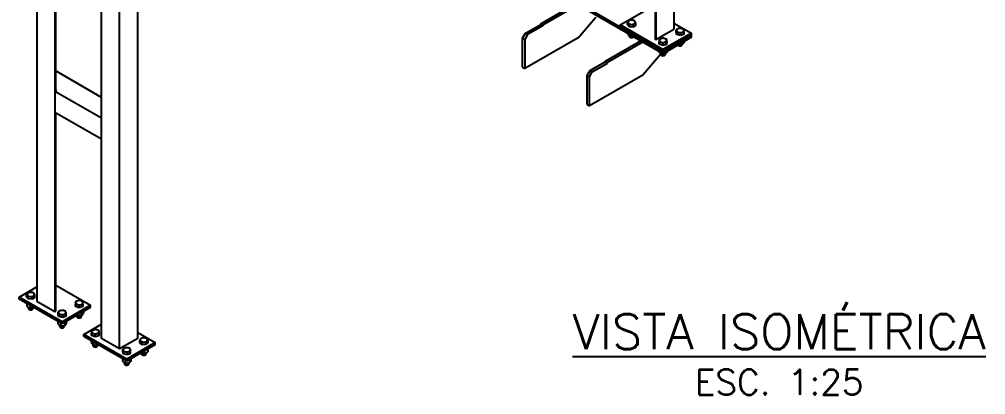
# Model space of a CAD drawing. Header units: metres. Extents: x 0 to 21025, y 0 to 14850.
# Drawn here: x 12472 to 14867, y 3105 to 4036 of the extents above; entities that cross this region are included whole.
import ezdxf
from ezdxf.enums import TextEntityAlignment as Align

# ---------------------------------------------------------------- set-up
doc = ezdxf.new("R2010")
doc.units = ezdxf.units.M
doc.header["$LTSCALE"] = 25
doc.layers.add('GSB', color=7, linetype='Continuous')
doc.layers.add('SL4', color=4, linetype='Continuous')
doc.styles.add('R100', font='simplex.shx', dxfattribs={"height": 2.5})
doc.styles.add('R140', font='simplex.shx', dxfattribs={"height": 3.5})

# ---------------------------------------------------------------- blocks, each defined once
blk = doc.blocks.new('CORTE')
at = {"layer": 'GSB', "color": 4, "style": 'R140'}
blk.add_attdef('%%UCORTE', text='', height=3.5, dxfattribs=at).set_placement((-0.253, 2.38), align=Align.MIDDLE_CENTER)
at = {"layer": 'GSB', "color": 3, "style": 'R100'}
blk.add_attdef('ESC.', text='', height=2.5, dxfattribs=at).set_placement((-0.253, -2.62), align=Align.MIDDLE_CENTER)

msp = doc.modelspace()

# ---------------------------------------------------------------- linework, layer by layer
at = {"layer": 'SL4'}
for p, q in [((14094.518, 5108.611), (14094.518, 4011.465)), ((14047.55, 5081.496), (14047.55, 3988.137)), ((14049.264, 5082.485), (14049.264, 3985.749)), ((14049.617, 5082.69), (14049.617, 3985.545)), ((12720.61, 3218.325), (12720.61, 4315.47)), ((12675.709, 3244.246), (12675.709, 4289.541)), ((12765.511, 3244.246), (12765.511, 4291.15)), ((12515.549, 4285.875), (12515.549, 3336.704)), ((12560.45, 4259.954), (12560.45, 3310.783)), ((12560.804, 4259.75), (12560.804, 3856.967)), ((12562.517, 3857.956), (12562.517, 4258.761)), ((14067.295, 3955.255), (13801.069, 4108.944)), ((14067.295, 3950.07), (13801.069, 4103.759)), ((13764.151, 4024.457), (13851.295, 4074.764)), ((13856.908, 4071.524), (13769.764, 4021.217)), ((13961.229, 4021.671), (14031.939, 4062.491)), ((13764.151, 4024.457), (13769.764, 4021.217)), ((13764.151, 4022.726), (13764.151, 4024.457)), ((13856.908, 3989.87), (13901.184, 4040.994)), ((13979.225, 4022.519), (13979.225, 4028.354)), ((13999.801, 4020.822), (13999.801, 4026.657)), ((14094.518, 4026.365), (14138.005, 4001.26)), ((13719.179, 3988.599), (13726.25, 4000.846)), ((13726.25, 4000.846), (13764.151, 4022.726)), ((13726.25, 4000.846), (13731.863, 3997.606)), ((13769.764, 4019.486), (13731.863, 3997.606)), ((13764.151, 4022.726), (13769.764, 4019.486)), ((13769.764, 4021.217), (13769.764, 4019.486)), ((14067.295, 3960.44), (13961.229, 4021.671)), ((13961.229, 4016.486), (13961.229, 4021.671)), ((14067.295, 3955.255), (13961.229, 4016.486)), ((13983.096, 4016.951), (13979.225, 4022.519)), ((13979.869, 4000.54), (13979.869, 3997.882)), ((13983.096, 4016.951), (13983.096, 4022.787)), ((13993.384, 4016.103), (13983.096, 4016.951)), ((13993.384, 4016.103), (13993.384, 4021.938)), ((13999.801, 4020.822), (13993.384, 4016.103)), ((14049.617, 3985.545), (14094.518, 4011.465)), ((14138.005, 4001.26), (14067.295, 3960.44)), ((14100.065, 4003.477), (14100.065, 4009.313)), ((14101.567, 3997.541), (14100.065, 4003.477)), ((14101.567, 3997.541), (14101.567, 4003.376)), ((14111.224, 3995.324), (14111.224, 4001.159)), ((14119.378, 3999.043), (14119.378, 4004.878)), ((14138.005, 3996.075), (14138.005, 4001.26)), ((13719.179, 3988.599), (13724.792, 3985.359)), ((13719.179, 3916.841), (13719.179, 3988.599)), ((13731.863, 3997.606), (13724.792, 3985.359)), ((13856.908, 3989.87), (13724.792, 3913.601)), ((13724.792, 3985.359), (13724.792, 3913.601)), ((13924.313, 3931.998), (14011.456, 3982.305)), ((14017.069, 3979.065), (13929.925, 3928.758)), ((13983.513, 3995.613), (13983.513, 3993.879)), ((13985.27, 3991.43), (13985.951, 3991.036)), ((13988.043, 3995.821), (13988.043, 3994.178)), ((13993.075, 3991.036), (13993.756, 3991.43)), ((14049.264, 3985.749), (14049.617, 3985.545)), ((14057.943, 3974.151), (14057.943, 3979.986)), ((14066.545, 3970.784), (14066.545, 3976.62)), ((14138.005, 3996.075), (14067.295, 3955.255)), ((14138.005, 3990.89), (14067.295, 3950.07)), ((14076.646, 3979.385), (14075.896, 3973.401)), ((14075.896, 3973.401), (14075.896, 3979.237)), ((14076.646, 3979.385), (14076.646, 3985.22)), ((14111.224, 3995.324), (14101.567, 3997.541)), ((14119.378, 3999.043), (14111.224, 3995.324)), ((14116.164, 3978.281), (14116.164, 3974.999)), ((14138.005, 3990.89), (14138.005, 3996.075)), ((14056.93, 3956.054), (14056.93, 3955.647)), ((14066.545, 3970.784), (14057.943, 3974.151)), ((14061.463, 3953.437), (14061.463, 3950.249)), ((14075.896, 3973.401), (14066.545, 3970.784)), ((14067.295, 3955.255), (14067.295, 3960.44)), ((14067.295, 3950.07), (14067.295, 3955.255)), ((14071.828, 3952.687), (14071.828, 3949.816)), ((14077.66, 3956.054), (14077.66, 3954.782)), ((14105.478, 3971.02), (14106.16, 3970.626)), ((14108.523, 3973.87), (14111.022, 3973.909)), ((14113.283, 3970.626), (14113.965, 3971.02)), ((14115.721, 3973.469), (14115.721, 3974.877)), ((13886.412, 3908.387), (13924.313, 3930.267)), ((13924.313, 3931.998), (13929.925, 3928.758)), ((13924.313, 3930.267), (13924.313, 3931.998)), ((13924.313, 3930.267), (13929.925, 3927.027)), ((13929.925, 3927.027), (13929.925, 3928.758)), ((14061.344, 3948.534), (14017.069, 3897.411)), ((14061.295, 3950.199), (14061.295, 3948.976)), ((14063.051, 3946.528), (14063.733, 3946.134)), ((14070.856, 3946.134), (14071.538, 3946.528)), ((14073.295, 3948.976), (14073.295, 3950.647)), ((12562.517, 3904.614), (12564.94, 3906.013)), ((12675.709, 3842.068), (12564.94, 3906.013)), ((13719.179, 3916.841), (13724.792, 3913.601)), ((13879.341, 3896.139), (13886.412, 3908.387)), ((13884.953, 3892.899), (13892.024, 3905.147)), ((13886.412, 3908.387), (13892.024, 3905.147)), ((13892.024, 3905.147), (13929.925, 3927.027)), ((13879.341, 3896.139), (13884.953, 3892.899)), ((13879.341, 3824.382), (13879.341, 3896.139)), ((14017.069, 3897.411), (13884.953, 3821.142)), ((13884.953, 3821.142), (13884.953, 3892.899)), ((12560.45, 3856.763), (12564.94, 3859.355)), ((12675.709, 3790.226), (12560.45, 3856.763)), ((12560.45, 3856.763), (12560.45, 3804.913)), ((12564.94, 3859.355), (12562.517, 3860.754)), ((13879.341, 3824.382), (13884.953, 3821.142)), ((12675.709, 3738.376), (12560.45, 3804.913)), ((12560.804, 3804.709), (12560.804, 3310.987)), ((12562.517, 3313.375), (12562.517, 3803.72)), ((12675.709, 3738.376), (12675.709, 3790.226)), ((12472.062, 3346.909), (12515.549, 3372.014)), ((12490.058, 3347.758), (12490.058, 3353.593)), ((12562.517, 3376.331), (12648.839, 3326.499)), ((12472.062, 3341.724), (12472.062, 3346.909)), ((12578.128, 3285.679), (12472.062, 3346.909)), ((12578.128, 3280.494), (12472.062, 3341.724)), ((12493.929, 3342.19), (12490.058, 3347.758)), ((12490.702, 3330.964), (12490.702, 3324.036)), ((12493.929, 3342.19), (12493.929, 3348.025)), ((12504.217, 3341.342), (12493.929, 3342.19)), ((12504.217, 3341.342), (12504.217, 3347.177)), ((12510.634, 3346.061), (12504.217, 3341.342)), ((12510.634, 3346.061), (12510.634, 3351.896)), ((12515.549, 3336.704), (12560.45, 3310.783)), ((12611.531, 3323.523), (12611.531, 3329.358)), ((12629.578, 3329.475), (12629.531, 3323.476)), ((12629.531, 3323.476), (12629.531, 3329.311)), ((12629.578, 3329.475), (12629.578, 3335.31)), ((12494.346, 3321.766), (12494.346, 3319.118)), ((12496.103, 3316.669), (12496.785, 3316.275)), ((12498.876, 3326.245), (12498.876, 3320.331)), ((12503.908, 3316.275), (12504.59, 3316.669)), ((12506.346, 3319.118), (12506.346, 3321.617)), ((12560.45, 3310.783), (12560.804, 3310.987)), ((12568.471, 3304.224), (12568.471, 3310.059)), ((12648.839, 3326.499), (12578.128, 3285.679)), ((12648.839, 3321.314), (12578.128, 3280.494)), ((12587.785, 3299.79), (12587.785, 3305.625)), ((12620.507, 3320.5), (12611.531, 3323.523)), ((12620.507, 3320.5), (12620.507, 3326.335)), ((12629.531, 3323.476), (12620.507, 3320.5)), ((12625.709, 3307.962), (12625.709, 3300.651)), ((12630.947, 3310.985), (12630.947, 3305.833)), ((12648.839, 3321.314), (12648.839, 3326.499)), ((12567.845, 3286.43), (12567.845, 3280.501)), ((12569.974, 3298.288), (12568.471, 3304.224)), ((12569.974, 3298.288), (12569.974, 3304.123)), ((12579.63, 3296.071), (12569.974, 3298.288)), ((12574.287, 3282.711), (12574.287, 3275.793)), ((12578.128, 3280.494), (12578.128, 3285.679)), ((12579.63, 3296.071), (12579.63, 3301.906)), ((12587.785, 3299.79), (12579.63, 3296.071)), ((12584.571, 3284.213), (12584.571, 3276.66)), ((12588.411, 3286.43), (12588.411, 3282.235)), ((12614.302, 3301.377), (12615.317, 3300.678)), ((12614.554, 3301.203), (12614.554, 3298.707)), ((12615.317, 3301.963), (12615.317, 3300.678)), ((12616.311, 3296.258), (12616.993, 3295.865)), ((12623.052, 3295.396), (12624.116, 3295.865)), ((12624.116, 3295.865), (12624.798, 3296.258)), ((12626.554, 3298.707), (12626.554, 3301.173)), ((12572.128, 3276.827), (12572.128, 3274.215)), ((12573.885, 3271.766), (12574.566, 3271.373)), ((12581.689, 3271.373), (12582.371, 3271.766)), ((12584.128, 3274.215), (12584.128, 3276.538)), ((12632.222, 3254.451), (12675.709, 3279.556)), ((12651.154, 3251.834), (12651.154, 3257.669)), ((12669.857, 3257.068), (12669.857, 3262.903)), ((12765.511, 3259.145), (12808.998, 3234.041)), ((12738.288, 3193.22), (12632.222, 3254.451)), ((12632.222, 3249.266), (12632.222, 3254.451)), ((12738.288, 3188.035), (12632.222, 3249.266)), ((12650.141, 3238.922), (12650.141, 3234.245)), ((12659.756, 3248.467), (12651.154, 3251.834)), ((12654.674, 3236.305), (12654.674, 3228.846)), ((12659.756, 3248.467), (12659.756, 3254.302)), ((12669.108, 3251.084), (12659.756, 3248.467)), ((12669.857, 3257.068), (12669.108, 3251.084)), ((12669.108, 3251.084), (12669.108, 3256.919)), ((12720.61, 3218.325), (12675.709, 3244.246)), ((12765.511, 3244.246), (12720.61, 3218.325)), ((12808.998, 3234.041), (12738.288, 3193.22)), ((12770.373, 3233.447), (12770.373, 3239.282)), ((12776.435, 3228.574), (12770.373, 3233.447)), ((12776.435, 3228.574), (12776.435, 3234.409)), ((12786.776, 3229.168), (12786.776, 3235.003)), ((12791.055, 3234.635), (12786.776, 3229.168)), ((12791.055, 3234.635), (12791.055, 3240.47)), ((12808.998, 3228.856), (12808.998, 3234.041)), ((12654.506, 3228.796), (12654.506, 3226.659)), ((12656.263, 3224.21), (12656.944, 3223.817)), ((12664.067, 3223.817), (12664.749, 3224.21)), ((12665.039, 3230.321), (12665.039, 3228.414)), ((12666.706, 3229.358), (12665.039, 3228.414)), ((12666.506, 3226.659), (12666.506, 3229.245)), ((12728.619, 3211.763), (12728.619, 3217.598)), ((12730.122, 3205.826), (12728.619, 3211.763)), ((12730.122, 3205.826), (12730.122, 3211.661)), ((12808.998, 3228.856), (12738.288, 3188.035)), ((12739.778, 3203.609), (12739.778, 3209.444)), ((12747.932, 3207.328), (12747.932, 3213.164)), ((12786.776, 3229.168), (12776.435, 3228.574)), ((12781.744, 3213.122), (12781.744, 3207.432)), ((12790.185, 3217.995), (12790.185, 3210.932)), ((12727.993, 3193.969), (12727.993, 3188.039)), ((12739.778, 3203.609), (12730.122, 3205.826)), ((12734.435, 3190.249), (12734.435, 3183.332)), ((12738.288, 3193.22), (12738.288, 3188.035)), ((12747.932, 3207.328), (12739.778, 3203.609)), ((12744.718, 3191.752), (12744.718, 3184.199)), ((12748.559, 3193.969), (12748.559, 3189.774)), ((12774.714, 3208.78), (12774.714, 3206.249)), ((12776.471, 3203.8), (12777.152, 3203.407)), ((12784.276, 3203.407), (12784.957, 3203.8)), ((12786.714, 3206.249), (12786.714, 3208.885)), ((12732.276, 3184.365), (12732.276, 3181.754)), ((12734.033, 3179.305), (12734.714, 3178.911)), ((12741.837, 3178.911), (12742.519, 3179.305)), ((12744.276, 3181.754), (12744.276, 3184.077))]:
    msp.add_line(p, q, dxfattribs=at)
at = {"layer": 'SL4', "flags": 128}
for points in [[(14100.816, 4007.001), (14100.722, 4007.678), (14100.782, 4008.357), (14100.996, 4009.025), (14101.358, 4009.672), (14101.864, 4010.286), (14102.504, 4010.856), (14103.268, 4011.373), (14104.142, 4011.829)], [(14118.627, 4008.503), (14118.72, 4007.826), (14118.66, 4007.147), (14118.447, 4006.478), (14118.084, 4005.832), (14117.578, 4005.218), (14116.938, 4004.648), (14116.175, 4004.13), (14115.301, 4003.675)], [(13983.513, 3993.879), (13983.602, 3993.285), (13984.043, 3992.455), (13984.829, 3991.715), (13985.908, 3991.11), (13987.214, 3990.679), (13988.665, 3990.45)], [(14062.244, 3978.959), (14061.315, 3979.377), (14060.488, 3979.86), (14059.778, 3980.402), (14059.196, 3980.993), (14058.753, 3981.623), (14058.456, 3982.281), (14058.31, 3982.955), (14058.318, 3983.634)], [(14058.318, 3983.634), (14058.48, 3984.308), (14058.792, 3984.963), (14059.25, 3985.589), (14059.846, 3986.175), (14060.569, 3986.712), (14061.407, 3987.189), (14062.345, 3987.599), (14063.369, 3987.935)], [(14076.271, 3982.885), (14076.11, 3982.212), (14075.797, 3981.556), (14075.34, 3980.93), (14074.744, 3980.344), (14074.021, 3979.808), (14073.183, 3979.33), (14072.244, 3978.92), (14071.221, 3978.584)], [(14072.345, 3987.56), (14073.275, 3987.143), (14074.101, 3986.659), (14074.812, 3986.117), (14075.393, 3985.526), (14075.837, 3984.896), (14076.134, 3984.239), (14076.279, 3983.564), (14076.271, 3982.885)], [(14106.16, 3970.626), (14106.667, 3970.37), (14107.86, 3969.98)], [(14107.504, 3970.25), (14108.96, 3970.033), (14110.464, 3970.032), (14111.921, 3970.246), (14113.24, 3970.663), (14114.338, 3971.257), (14115.146, 3971.989), (14115.613, 3972.814), (14115.721, 3973.469)], [(14063.928, 3946.109), (14065.269, 3945.716), (14066.737, 3945.528), (14068.24, 3945.556), (14069.684, 3945.799), (14070.977, 3946.242), (14072.04, 3946.856), (14072.804, 3947.604), (14073.222, 3948.438), (14073.295, 3948.976)], [(12611.554, 3333.014), (12611.637, 3333.692), (12611.872, 3334.358), (12612.255, 3335.001), (12612.781, 3335.609), (12613.439, 3336.172), (12614.219, 3336.681), (12615.108, 3337.127), (12616.09, 3337.502)], [(12616.019, 3328.503), (12615.043, 3328.883), (12614.161, 3329.334), (12613.389, 3329.847), (12612.74, 3330.413), (12612.224, 3331.024), (12611.85, 3331.669), (12611.626, 3332.336), (12611.554, 3333.014)], [(12625.019, 3328.479), (12626.001, 3328.854), (12626.889, 3329.3), (12627.669, 3329.809), (12628.328, 3330.372), (12628.853, 3330.98), (12629.237, 3331.623), (12629.472, 3332.289), (12629.554, 3332.967)], [(12625.09, 3337.478), (12626.066, 3337.098), (12626.947, 3336.648), (12627.719, 3336.135), (12628.369, 3335.568), (12628.885, 3334.957), (12629.258, 3334.312), (12629.483, 3333.645), (12629.554, 3332.967)], [(12494.346, 3319.118), (12494.435, 3318.524), (12494.876, 3317.694), (12495.662, 3316.953), (12496.741, 3316.349), (12498.047, 3315.918), (12499.498, 3315.689)], [(12499.498, 3315.689), (12501.001, 3315.674), (12502.464, 3315.877), (12503.794, 3316.283), (12504.907, 3316.867), (12505.733, 3317.592), (12506.221, 3318.413), (12506.346, 3319.118)], [(12569.222, 3307.747), (12569.129, 3308.425), (12569.189, 3309.103), (12569.402, 3309.772), (12569.765, 3310.418), (12570.271, 3311.032), (12570.911, 3311.603), (12571.674, 3312.12), (12572.548, 3312.575)], [(12587.033, 3309.249), (12587.127, 3308.572), (12587.067, 3307.893), (12586.853, 3307.225), (12586.491, 3306.578), (12585.985, 3305.965), (12585.345, 3305.394), (12584.581, 3304.877), (12583.707, 3304.422)], [(12614.554, 3298.707), (12614.573, 3298.433), (12614.879, 3297.583), (12615.542, 3296.804), (12616.519, 3296.144), (12617.75, 3295.645), (12619.158, 3295.339), (12620.653, 3295.244), (12622.141, 3295.367), (12623.531, 3295.7)], [(12623.531, 3295.7), (12624.733, 3296.222), (12625.672, 3296.899), (12626.29, 3297.691), (12626.548, 3298.546), (12626.554, 3298.707)], [(12572.128, 3274.215), (12572.232, 3273.571), (12572.695, 3272.745), (12573.499, 3272.011), (12574.594, 3271.416), (12575.911, 3270.997)], [(12574.566, 3271.373), (12575.073, 3271.117), (12576.267, 3270.727)], [(12575.911, 3270.997), (12577.367, 3270.779), (12578.871, 3270.778), (12580.328, 3270.993), (12581.647, 3271.41), (12582.745, 3272.003), (12583.553, 3272.735), (12584.02, 3273.561), (12584.128, 3274.215)], [(12655.455, 3256.642), (12654.526, 3257.06), (12653.699, 3257.543), (12652.989, 3258.085), (12652.407, 3258.676), (12651.964, 3259.306), (12651.667, 3259.963), (12651.521, 3260.638), (12651.529, 3261.317)], [(12651.529, 3261.317), (12651.691, 3261.991), (12652.003, 3262.646), (12652.461, 3263.272), (12653.057, 3263.858), (12653.78, 3264.395), (12654.618, 3264.872), (12655.556, 3265.282), (12656.58, 3265.618)], [(12669.482, 3260.568), (12669.321, 3259.895), (12669.008, 3259.239), (12668.551, 3258.613), (12667.955, 3258.027), (12667.232, 3257.491), (12666.394, 3257.013), (12665.455, 3256.603), (12664.432, 3256.267)], [(12665.556, 3265.243), (12666.486, 3264.826), (12667.312, 3264.342), (12668.023, 3263.8), (12668.604, 3263.209), (12669.048, 3262.579), (12669.345, 3261.922), (12669.49, 3261.247), (12669.482, 3260.568)], [(12657.139, 3223.792), (12658.48, 3223.399), (12659.948, 3223.211), (12661.451, 3223.239), (12662.895, 3223.482), (12664.188, 3223.925), (12665.251, 3224.539), (12666.015, 3225.287), (12666.433, 3226.121), (12666.506, 3226.659)], [(12729.37, 3215.286), (12729.277, 3215.963), (12729.337, 3216.642), (12729.55, 3217.311), (12729.913, 3217.957), (12730.419, 3218.571), (12731.059, 3219.141), (12731.822, 3219.658), (12732.696, 3220.114)], [(12747.181, 3216.788), (12747.275, 3216.111), (12747.215, 3215.432), (12747.001, 3214.764), (12746.639, 3214.117), (12746.133, 3213.503), (12745.493, 3212.933), (12744.729, 3212.416), (12743.855, 3211.96)], [(12774.714, 3206.249), (12774.793, 3205.69), (12775.219, 3204.858), (12775.991, 3204.113), (12777.06, 3203.502), (12778.359, 3203.063), (12779.805, 3202.825), (12781.308, 3202.802)], [(12781.308, 3202.802), (12782.775, 3202.996), (12784.111, 3203.394), (12785.234, 3203.971), (12786.074, 3204.692), (12786.576, 3205.51), (12786.714, 3206.249)], [(12732.276, 3181.754), (12732.38, 3181.11), (12732.843, 3180.284), (12733.647, 3179.55), (12734.742, 3178.955), (12736.059, 3178.535)], [(12734.714, 3178.911), (12735.221, 3178.655), (12736.415, 3178.265)], [(12736.059, 3178.535), (12737.515, 3178.318), (12739.019, 3178.317), (12740.476, 3178.531), (12741.795, 3178.948), (12742.893, 3179.542), (12743.701, 3180.274), (12744.168, 3181.099), (12744.276, 3181.754)]]:
    msp.add_lwpolyline(points, dxfattribs=at)
at = {"layer": 'SL4'}
for centre, radius, start, end in [((13984.154, 4028.215), 3.594, 118.607237, 213.594095), ((13988.339, 4032.652), 9.633, 221.831047, 269.41446), ((13989.334, 4020.579), 12.809, 83.492832, 122.599379), ((13989.692, 4035.745), 12.809, 263.492832, 302.599379), ((13990.687, 4023.673), 9.633, 41.831047, 89.41446), ((13994.872, 4028.109), 3.594, 298.607237, 33.594095), ((14107.15, 4009.814), 6.931, 203.944731, 263.746746), ((14109.752, 3998.482), 14.477, 76.842493, 112.799156), ((14109.691, 4017.021), 14.477, 256.842493, 292.799156), ((14112.292, 4005.69), 6.931, 23.944731, 83.746746), ((13989.193, 3996.918), 6.716, 241.139945, 266.652934), ((13989.763, 3998.218), 7.846, 261.954363, 308.027736), ((13989.601, 3997.571), 7.4, 263.794587, 297.995657), ((14050.478, 3988.429), 2.942, 185.694799, 245.625342), ((14067.317, 3992.762), 14.705, 249.821814, 285.395734), ((14067.273, 3973.757), 14.705, 69.821814, 105.395734), ((14108.657, 3976.317), 6.176, 229.401502, 259.235047), ((14109.733, 3977.341), 7.596, 255.725741, 297.862195), ((14064.741, 3949.499), 3.485, 188.619533, 256.5083), ((14067.295, 3952.806), 7.563, 241.905973, 298.094027), ((12494.987, 3353.454), 3.594, 118.607237, 213.594095), ((12500.167, 3345.818), 12.809, 83.492832, 122.599379), ((12501.521, 3348.911), 9.633, 41.831047, 89.41446), ((12505.705, 3353.348), 3.594, 298.607237, 33.594095), ((12499.172, 3357.89), 9.633, 221.831047, 269.41446), ((12500.525, 3360.983), 12.809, 263.492832, 302.599379), ((12620.553, 3323.411), 14.781, 72.124453, 107.573646), ((12500.026, 3322.157), 6.716, 241.139945, 266.652934), ((12500.434, 3322.809), 7.4, 263.794587, 297.995657), ((12559.59, 3313.667), 2.942, 294.374658, 354.305201), ((12575.557, 3310.56), 6.931, 203.944731, 263.746746), ((12578.158, 3299.229), 14.477, 76.842493, 112.799156), ((12580.699, 3306.436), 6.931, 23.944731, 83.746746), ((12620.556, 3342.57), 14.781, 252.124453, 287.573646), ((12578.097, 3317.768), 14.477, 256.842493, 292.799156), ((12620.581, 3302.844), 7.848, 242.793108, 288.356334), ((12578.14, 3278.088), 7.596, 255.725741, 297.862195), ((12660.484, 3251.44), 14.705, 69.821814, 105.395734), ((12660.528, 3270.445), 14.705, 249.821814, 285.395734), ((12775.268, 3240.485), 3.518, 141.566779, 238.002186), ((12779.745, 3235.559), 10.144, 89.56091, 135.476739), ((12780.442, 3247.693), 12.386, 235.371843, 275.390236), ((12780.986, 3233.371), 12.386, 55.371843, 95.390236), ((12781.683, 3245.506), 10.144, 269.56091, 315.476739), ((12786.16, 3240.58), 3.518, 321.566779, 58.002186), ((12657.952, 3227.182), 3.485, 188.619533, 256.5083), ((12660.506, 3230.489), 7.563, 241.905973, 298.094027), ((12735.705, 3218.099), 6.931, 203.944731, 263.746746), ((12738.306, 3206.768), 14.477, 76.842493, 112.799156), ((12738.245, 3225.307), 14.477, 256.842493, 292.799156), ((12740.847, 3213.975), 6.931, 23.944731, 83.746746), ((12780.591, 3209.816), 7.274, 241.786953, 274.903474), ((12780.977, 3209.448), 6.883, 271.960089, 298.628916), ((12738.288, 3185.626), 7.596, 255.725741, 297.862195)]:
    msp.add_arc(centre, radius, start, end, dxfattribs=at)
for points, knots in [([(13982.434, 4031.37), (13982.358, 4031.313), (13981.782, 4030.884), (13980.696, 4029.942), (13979.718, 4028.887), (13979.225, 4028.354)], [0, 0, 0, 0, 0.07009003, 0.53078443, 1, 1, 1, 1]), ([(13979.225, 4028.354), (13979.54, 4028.086), (13980.174, 4027.543), (13980.83, 4026.668), (13981.161, 4026.227)], [0, 0, 0, 0, 0.49545796, 1, 1, 1, 1]), ([(13981.161, 4026.227), (13981.207, 4026.16), (13981.554, 4025.654), (13982.209, 4024.569), (13982.799, 4023.384), (13983.096, 4022.787)], [0, 0, 0, 0, 0.07009003, 0.53078443, 1, 1, 1, 1]), ([(13985.642, 4033.073), (13985.121, 4032.874), (13984.069, 4032.47), (13982.982, 4031.739), (13982.434, 4031.37)], [0, 0, 0, 0, 0.49545796, 1, 1, 1, 1]), ([(13990.786, 4033.305), (13989.386, 4033.335), (13987.645, 4033.372), (13985.971, 4033.122), (13985.642, 4033.073)], [0, 0, 0, 0, 0.8036473, 1, 1, 1, 1]), ([(13995.93, 4032.225), (13994.607, 4032.606), (13992.91, 4033.094), (13991.169, 4033.267), (13990.786, 4033.305)], [0, 0, 0, 0, 0.77963608, 1, 1, 1, 1]), ([(13993.384, 4021.938), (13993.905, 4022.505), (13994.957, 4023.649), (13996.044, 4024.516), (13996.593, 4024.954)], [0, 0, 0, 0, 0.49545796, 1, 1, 1, 1]), ([(13997.865, 4030.097), (13997.819, 4030.163), (13997.472, 4030.656), (13996.817, 4031.455), (13996.227, 4031.967), (13995.93, 4032.225)], [0, 0, 0, 0, 0.070090032, 0.530784434, 1, 1, 1, 1]), ([(13996.593, 4024.954), (13996.669, 4025.009), (13997.245, 4025.427), (13998.33, 4026.082), (13999.308, 4026.464), (13999.801, 4026.657)], [0, 0, 0, 0, 0.07009003, 0.53078443, 1, 1, 1, 1]), ([(13999.801, 4026.657), (13999.487, 4027.293), (13998.852, 4028.576), (13998.196, 4029.587), (13997.865, 4030.097)], [0, 0, 0, 0, 0.49545796, 1, 1, 1, 1]), ([(13983.096, 4022.787), (13983.425, 4022.836), (13985.099, 4023.085), (13986.841, 4023.048), (13988.24, 4023.019)], [0, 0, 0, 0, 0.1963527, 1, 1, 1, 1]), ([(13988.24, 4023.019), (13988.624, 4022.981), (13990.364, 4022.807), (13992.061, 4022.319), (13993.384, 4021.938)], [0, 0, 0, 0, 0.22036392, 1, 1, 1, 1]), ([(14104.142, 4011.829), (14104.045, 4011.784), (14103.313, 4011.444), (14101.933, 4010.671), (14100.691, 4009.768), (14100.065, 4009.313)], [0, 0, 0, 0, 0.070090032, 0.530784434, 1, 1, 1, 1]), ([(14100.065, 4009.313), (14100.187, 4009.014), (14100.433, 4008.411), (14100.687, 4007.474), (14100.816, 4007.001)], [0, 0, 0, 0, 0.49545796, 1, 1, 1, 1]), ([(14100.816, 4007.001), (14100.834, 4006.93), (14100.968, 4006.391), (14101.223, 4005.243), (14101.451, 4004.002), (14101.567, 4003.376)], [0, 0, 0, 0, 0.07009003, 0.53078443, 1, 1, 1, 1]), ([(14101.567, 4003.376), (14101.875, 4003.382), (14103.447, 4003.409), (14105.082, 4003.14), (14106.395, 4002.924)], [0, 0, 0, 0, 0.1963527, 1, 1, 1, 1]), ([(14108.219, 4013.032), (14107.557, 4012.913), (14106.22, 4012.674), (14104.839, 4012.112), (14104.142, 4011.829)], [0, 0, 0, 0, 0.49545796, 1, 1, 1, 1]), ([(14106.395, 4002.924), (14106.755, 4002.835), (14108.389, 4002.43), (14109.982, 4001.716), (14111.224, 4001.159)], [0, 0, 0, 0, 0.22036392, 1, 1, 1, 1]), ([(14113.047, 4012.58), (14111.734, 4012.796), (14110.099, 4013.064), (14108.527, 4013.037), (14108.219, 4013.032)], [0, 0, 0, 0, 0.8036473, 1, 1, 1, 1]), ([(14111.224, 4001.159), (14111.886, 4001.645), (14113.222, 4002.624), (14114.604, 4003.323), (14115.301, 4003.675)], [0, 0, 0, 0, 0.49545796, 1, 1, 1, 1]), ([(14117.876, 4010.815), (14116.634, 4011.372), (14115.041, 4012.086), (14113.407, 4012.49), (14113.047, 4012.58)], [0, 0, 0, 0, 0.77963608, 1, 1, 1, 1]), ([(14115.301, 4003.675), (14115.397, 4003.718), (14116.129, 4004.046), (14117.509, 4004.532), (14118.751, 4004.762), (14119.378, 4004.878)], [0, 0, 0, 0, 0.070090032, 0.530784434, 1, 1, 1, 1]), ([(14118.627, 4008.503), (14118.609, 4008.573), (14118.474, 4009.099), (14118.22, 4009.961), (14117.991, 4010.528), (14117.876, 4010.815)], [0, 0, 0, 0, 0.07009003, 0.53078443, 1, 1, 1, 1]), ([(14119.378, 4004.878), (14119.256, 4005.544), (14119.01, 4006.887), (14118.755, 4007.961), (14118.627, 4008.503)], [0, 0, 0, 0, 0.49545796, 1, 1, 1, 1]), ([(13979.869, 3997.882), (13980.532, 3997.398), (13981.872, 3996.421), (13983.257, 3995.725), (13983.956, 3995.374)], [0, 0, 0, 0, 0.495457963, 1, 1, 1, 1]), ([(13983.956, 3995.374), (13984.053, 3995.331), (13984.787, 3995.004), (13986.17, 3994.521), (13987.415, 3994.293), (13988.043, 3994.178)], [0, 0, 0, 0, 0.070090032, 0.530784434, 1, 1, 1, 1]), ([(13988.043, 3994.178), (13988.823, 3994.155), (13989.694, 3994.13), (13990.594, 3994.278), (13990.688, 3994.294)], [0, 0, 0, 0, 0.89534861, 1, 1, 1, 1]), ([(14058.318, 3983.634), (14058.309, 3983.563), (14058.242, 3983.02), (14058.115, 3981.864), (14058.001, 3980.616), (14057.943, 3979.986)], [0, 0, 0, 0, 0.07009003, 0.53078443, 1, 1, 1, 1]), ([(14057.943, 3979.986), (14058.218, 3979.955), (14059.618, 3979.795), (14061.074, 3979.332), (14062.244, 3978.959)], [0, 0, 0, 0, 0.196352702, 1, 1, 1, 1]), ([(14058.693, 3985.97), (14058.632, 3985.668), (14058.509, 3985.057), (14058.382, 3984.112), (14058.318, 3983.634)], [0, 0, 0, 0, 0.49545796, 1, 1, 1, 1]), ([(14063.369, 3987.935), (14063.258, 3987.903), (14062.419, 3987.662), (14060.836, 3987.076), (14059.412, 3986.341), (14058.693, 3985.97)], [0, 0, 0, 0, 0.07009003, 0.53078443, 1, 1, 1, 1]), ([(14062.244, 3978.959), (14062.565, 3978.827), (14064.02, 3978.228), (14065.439, 3977.324), (14066.545, 3976.62)], [0, 0, 0, 0, 0.22036392, 1, 1, 1, 1]), ([(14068.045, 3988.587), (14067.285, 3988.558), (14065.753, 3988.499), (14064.168, 3988.124), (14063.369, 3987.935)], [0, 0, 0, 0, 0.49545796, 1, 1, 1, 1]), ([(14066.545, 3976.62), (14067.304, 3977.016), (14068.837, 3977.815), (14070.421, 3978.326), (14071.221, 3978.584)], [0, 0, 0, 0, 0.49545796, 1, 1, 1, 1]), ([(14072.345, 3987.56), (14071.175, 3987.932), (14069.719, 3988.396), (14068.319, 3988.556), (14068.045, 3988.587)], [0, 0, 0, 0, 0.8036473, 1, 1, 1, 1]), ([(14071.221, 3978.584), (14071.332, 3978.615), (14072.171, 3978.844), (14073.753, 3979.143), (14075.178, 3979.205), (14075.896, 3979.237)], [0, 0, 0, 0, 0.07009003, 0.53078443, 1, 1, 1, 1]), ([(14076.646, 3985.22), (14075.54, 3985.925), (14074.121, 3986.829), (14072.666, 3987.428), (14072.345, 3987.56)], [0, 0, 0, 0, 0.77963608, 1, 1, 1, 1]), ([(14075.896, 3979.237), (14075.957, 3979.906), (14076.08, 3981.257), (14076.207, 3982.339), (14076.271, 3982.885)], [0, 0, 0, 0, 0.49545796, 1, 1, 1, 1]), ([(14076.271, 3982.885), (14076.28, 3982.955), (14076.348, 3983.486), (14076.474, 3984.355), (14076.589, 3984.93), (14076.646, 3985.22)], [0, 0, 0, 0, 0.07009003, 0.53078443, 1, 1, 1, 1]), ([(14118.084, 3977.13), (14117.909, 3976.887), (14117.26, 3975.98), (14116.627, 3975.413), (14116.164, 3974.999)], [0, 0, 0, 0, 0.268633605, 1, 1, 1, 1]), ([(14120.004, 3980.574), (14119.843, 3980.241), (14119.217, 3978.948), (14118.567, 3977.905), (14118.084, 3977.13)], [0, 0, 0, 0, 0.25755135, 1, 1, 1, 1]), ([(14056.93, 3955.647), (14057.298, 3955.026), (14058.041, 3953.771), (14058.809, 3952.788), (14059.196, 3952.292)], [0, 0, 0, 0, 0.49545796, 1, 1, 1, 1]), ([(14059.196, 3952.292), (14059.25, 3952.229), (14059.657, 3951.75), (14060.424, 3950.98), (14061.114, 3950.494), (14061.463, 3950.249)], [0, 0, 0, 0, 0.07009003, 0.53078443, 1, 1, 1, 1]), ([(14077.66, 3954.782), (14077.415, 3954.474), (14076.465, 3953.28), (14075.477, 3952.34), (14074.744, 3951.643)], [0, 0, 0, 0, 0.25755135, 1, 1, 1, 1]), ([(14111.022, 3973.909), (14111.144, 3973.921), (14112.067, 3974.004), (14113.807, 3974.294), (14115.373, 3974.763), (14116.164, 3974.999)], [0, 0, 0, 0, 0.07009003, 0.53078443, 1, 1, 1, 1]), ([(14061.463, 3950.249), (14062.305, 3950.03), (14064.003, 3949.589), (14065.759, 3949.448), (14066.645, 3949.376)], [0, 0, 0, 0, 0.49545796, 1, 1, 1, 1]), ([(14066.645, 3949.376), (14066.768, 3949.372), (14067.699, 3949.339), (14069.453, 3949.409), (14071.031, 3949.68), (14071.828, 3949.816)], [0, 0, 0, 0, 0.07009003, 0.53078443, 1, 1, 1, 1]), ([(14074.744, 3951.643), (14074.479, 3951.427), (14073.492, 3950.622), (14072.531, 3950.157), (14071.828, 3949.816)], [0, 0, 0, 0, 0.26863361, 1, 1, 1, 1]), ([(12493.267, 3356.609), (12493.191, 3356.552), (12492.615, 3356.123), (12491.529, 3355.181), (12490.551, 3354.125), (12490.058, 3353.593)], [0, 0, 0, 0, 0.07009003, 0.53078443, 1, 1, 1, 1]), ([(12490.058, 3353.593), (12490.373, 3353.324), (12491.007, 3352.782), (12491.663, 3351.907), (12491.994, 3351.465)], [0, 0, 0, 0, 0.49545796, 1, 1, 1, 1]), ([(12496.475, 3358.312), (12495.954, 3358.112), (12494.902, 3357.709), (12493.815, 3356.978), (12493.267, 3356.609)], [0, 0, 0, 0, 0.49545796, 1, 1, 1, 1]), ([(12501.619, 3358.544), (12500.22, 3358.574), (12498.478, 3358.611), (12496.804, 3358.361), (12496.475, 3358.312)], [0, 0, 0, 0, 0.8036473, 1, 1, 1, 1]), ([(12506.763, 3357.464), (12505.44, 3357.844), (12503.743, 3358.333), (12502.002, 3358.506), (12501.619, 3358.544)], [0, 0, 0, 0, 0.77963608, 1, 1, 1, 1]), ([(12508.698, 3355.336), (12508.653, 3355.401), (12508.305, 3355.895), (12507.65, 3356.694), (12507.06, 3357.205), (12506.763, 3357.464)], [0, 0, 0, 0, 0.07009003, 0.53078443, 1, 1, 1, 1]), ([(12510.634, 3351.896), (12510.32, 3352.532), (12509.685, 3353.814), (12509.029, 3354.826), (12508.698, 3355.336)], [0, 0, 0, 0, 0.49545796, 1, 1, 1, 1]), ([(12491.994, 3351.465), (12492.04, 3351.399), (12492.387, 3350.893), (12493.042, 3349.808), (12493.632, 3348.623), (12493.929, 3348.025)], [0, 0, 0, 0, 0.07009003, 0.53078443, 1, 1, 1, 1]), ([(12493.929, 3348.025), (12494.258, 3348.074), (12495.933, 3348.324), (12497.674, 3348.287), (12499.073, 3348.257)], [0, 0, 0, 0, 0.1963527, 1, 1, 1, 1]), ([(12499.073, 3348.257), (12499.457, 3348.219), (12501.197, 3348.046), (12502.894, 3347.558), (12504.217, 3347.177)], [0, 0, 0, 0, 0.22036392, 1, 1, 1, 1]), ([(12504.217, 3347.177), (12504.738, 3347.743), (12505.79, 3348.887), (12506.877, 3349.755), (12507.426, 3350.193)], [0, 0, 0, 0, 0.49545796, 1, 1, 1, 1]), ([(12507.426, 3350.193), (12507.502, 3350.248), (12508.078, 3350.666), (12509.163, 3351.321), (12510.141, 3351.703), (12510.634, 3351.896)], [0, 0, 0, 0, 0.07009003, 0.53078443, 1, 1, 1, 1]), ([(12611.554, 3333.014), (12611.554, 3332.942), (12611.55, 3332.398), (12611.542, 3331.239), (12611.534, 3329.989), (12611.531, 3329.358)], [0, 0, 0, 0, 0.07009003, 0.53078443, 1, 1, 1, 1]), ([(12611.531, 3329.358), (12612.26, 3329.296), (12613.731, 3329.171), (12615.252, 3328.727), (12616.019, 3328.503)], [0, 0, 0, 0, 0.49545796, 1, 1, 1, 1]), ([(12611.578, 3335.358), (12611.574, 3335.054), (12611.567, 3334.441), (12611.558, 3333.493), (12611.554, 3333.014)], [0, 0, 0, 0, 0.49545796, 1, 1, 1, 1]), ([(12616.09, 3337.502), (12614.862, 3337.011), (12613.335, 3336.401), (12611.867, 3335.529), (12611.578, 3335.358)], [0, 0, 0, 0, 0.8036473, 1, 1, 1, 1]), ([(12620.602, 3338.333), (12619.441, 3338.222), (12617.953, 3338.08), (12616.426, 3337.606), (12616.09, 3337.502)], [0, 0, 0, 0, 0.77963608, 1, 1, 1, 1]), ([(12625.09, 3337.478), (12624.983, 3337.513), (12624.178, 3337.779), (12622.659, 3338.147), (12621.292, 3338.271), (12620.602, 3338.333)], [0, 0, 0, 0, 0.07009003, 0.53078443, 1, 1, 1, 1]), ([(12625.019, 3328.479), (12625.355, 3328.584), (12626.882, 3329.057), (12628.37, 3329.2), (12629.531, 3329.311)], [0, 0, 0, 0, 0.22036392, 1, 1, 1, 1]), ([(12629.578, 3335.31), (12628.849, 3335.739), (12627.378, 3336.605), (12625.857, 3337.185), (12625.09, 3337.478)], [0, 0, 0, 0, 0.49545796, 1, 1, 1, 1]), ([(12629.531, 3329.311), (12629.534, 3329.981), (12629.542, 3331.335), (12629.55, 3332.42), (12629.554, 3332.967)], [0, 0, 0, 0, 0.49545796, 1, 1, 1, 1]), ([(12629.554, 3332.967), (12629.555, 3333.037), (12629.559, 3333.57), (12629.567, 3334.442), (12629.574, 3335.019), (12629.578, 3335.31)], [0, 0, 0, 0, 0.070090032, 0.530784434, 1, 1, 1, 1]), ([(12490.702, 3324.036), (12491.366, 3323.551), (12492.705, 3322.574), (12494.09, 3321.878), (12494.789, 3321.527)], [0, 0, 0, 0, 0.495457963, 1, 1, 1, 1]), ([(12494.789, 3321.527), (12494.886, 3321.484), (12495.62, 3321.157), (12497.003, 3320.674), (12498.248, 3320.446), (12498.876, 3320.331)], [0, 0, 0, 0, 0.07009003, 0.53078443, 1, 1, 1, 1]), ([(12498.876, 3320.331), (12499.66, 3320.329), (12501.24, 3320.325), (12502.874, 3320.636), (12503.699, 3320.792)], [0, 0, 0, 0, 0.49545796, 1, 1, 1, 1]), ([(12503.699, 3320.792), (12503.813, 3320.82), (12504.678, 3321.027), (12505.679, 3321.318), (12506.533, 3321.698), (12506.657, 3321.753)], [0, 0, 0, 0, 0.11509889, 0.87163181, 1, 1, 1, 1]), ([(12572.548, 3312.575), (12572.452, 3312.53), (12571.72, 3312.19), (12570.34, 3311.418), (12569.098, 3310.515), (12568.471, 3310.059)], [0, 0, 0, 0, 0.070090032, 0.530784434, 1, 1, 1, 1]), ([(12568.471, 3310.059), (12568.593, 3309.76), (12568.84, 3309.158), (12569.094, 3308.22), (12569.222, 3307.747)], [0, 0, 0, 0, 0.49545796, 1, 1, 1, 1]), ([(12569.222, 3307.747), (12569.24, 3307.676), (12569.375, 3307.137), (12569.629, 3305.989), (12569.858, 3304.749), (12569.974, 3304.123)], [0, 0, 0, 0, 0.07009003, 0.53078443, 1, 1, 1, 1]), ([(12576.626, 3313.778), (12575.963, 3313.66), (12574.627, 3313.42), (12573.246, 3312.859), (12572.548, 3312.575)], [0, 0, 0, 0, 0.49545796, 1, 1, 1, 1]), ([(12581.454, 3313.326), (12580.14, 3313.542), (12578.506, 3313.811), (12576.934, 3313.784), (12576.626, 3313.778)], [0, 0, 0, 0, 0.8036473, 1, 1, 1, 1]), ([(12586.282, 3311.561), (12585.04, 3312.118), (12583.447, 3312.832), (12581.814, 3313.237), (12581.454, 3313.326)], [0, 0, 0, 0, 0.779636077, 1, 1, 1, 1]), ([(12583.707, 3304.422), (12583.804, 3304.465), (12584.536, 3304.793), (12585.916, 3305.279), (12587.158, 3305.509), (12587.785, 3305.625)], [0, 0, 0, 0, 0.070090032, 0.530784434, 1, 1, 1, 1]), ([(12587.033, 3309.249), (12587.016, 3309.319), (12586.881, 3309.846), (12586.627, 3310.707), (12586.398, 3311.275), (12586.282, 3311.561)], [0, 0, 0, 0, 0.07009003, 0.53078443, 1, 1, 1, 1]), ([(12587.785, 3305.625), (12587.663, 3306.29), (12587.416, 3307.634), (12587.162, 3308.708), (12587.033, 3309.249)], [0, 0, 0, 0, 0.49545796, 1, 1, 1, 1]), ([(12616.019, 3328.503), (12616.125, 3328.466), (12616.931, 3328.189), (12618.45, 3327.534), (12619.817, 3326.737), (12620.507, 3326.335)], [0, 0, 0, 0, 0.07009003, 0.53078443, 1, 1, 1, 1]), ([(12620.507, 3326.335), (12620.795, 3326.506), (12622.264, 3327.378), (12623.791, 3327.989), (12625.019, 3328.479)], [0, 0, 0, 0, 0.1963527, 1, 1, 1, 1]), ([(12628.328, 3302.585), (12628.39, 3302.648), (12628.86, 3303.119), (12629.746, 3304.139), (12630.544, 3305.265), (12630.947, 3305.833)], [0, 0, 0, 0, 0.07009003, 0.53078443, 1, 1, 1, 1]), ([(12569.974, 3304.123), (12570.282, 3304.128), (12571.854, 3304.155), (12573.488, 3303.886), (12574.802, 3303.671)], [0, 0, 0, 0, 0.1963527, 1, 1, 1, 1]), ([(12574.802, 3303.671), (12575.162, 3303.581), (12576.795, 3303.177), (12578.388, 3302.462), (12579.63, 3301.906)], [0, 0, 0, 0, 0.22036392, 1, 1, 1, 1]), ([(12579.63, 3301.906), (12580.292, 3302.391), (12581.629, 3303.371), (12583.01, 3304.069), (12583.707, 3304.422)], [0, 0, 0, 0, 0.49545796, 1, 1, 1, 1]), ([(12588.411, 3282.235), (12588.25, 3281.902), (12587.624, 3280.609), (12586.974, 3279.566), (12586.491, 3278.791)], [0, 0, 0, 0, 0.25755135, 1, 1, 1, 1]), ([(12615.317, 3300.678), (12616.161, 3300.493), (12617.864, 3300.118), (12619.625, 3300.045), (12620.513, 3300.008)], [0, 0, 0, 0, 0.49545796, 1, 1, 1, 1]), ([(12620.513, 3300.008), (12620.636, 3300.009), (12621.569, 3300.012), (12623.328, 3300.151), (12624.911, 3300.483), (12625.709, 3300.651)], [0, 0, 0, 0, 0.070090032, 0.530784434, 1, 1, 1, 1]), ([(12625.709, 3300.651), (12626.135, 3300.888), (12626.993, 3301.367), (12627.88, 3302.177), (12628.328, 3302.585)], [0, 0, 0, 0, 0.49545796, 1, 1, 1, 1]), ([(12567.845, 3280.501), (12568.368, 3279.935), (12569.424, 3278.793), (12570.515, 3277.927), (12571.066, 3277.491)], [0, 0, 0, 0, 0.49545796, 1, 1, 1, 1]), ([(12571.066, 3277.491), (12571.142, 3277.435), (12571.721, 3277.019), (12572.811, 3276.366), (12573.792, 3275.985), (12574.287, 3275.793)], [0, 0, 0, 0, 0.07009003, 0.53078443, 1, 1, 1, 1]), ([(12574.287, 3275.793), (12575.122, 3275.68), (12576.808, 3275.452), (12578.55, 3275.531), (12579.429, 3275.57)], [0, 0, 0, 0, 0.49545796, 1, 1, 1, 1]), ([(12579.429, 3275.57), (12579.551, 3275.582), (12580.474, 3275.665), (12582.214, 3275.955), (12583.78, 3276.424), (12584.571, 3276.66)], [0, 0, 0, 0, 0.07009003, 0.53078443, 1, 1, 1, 1]), ([(12586.491, 3278.791), (12586.316, 3278.548), (12585.666, 3277.641), (12585.033, 3277.074), (12584.571, 3276.66)], [0, 0, 0, 0, 0.26863361, 1, 1, 1, 1]), ([(12651.529, 3261.317), (12651.52, 3261.246), (12651.453, 3260.703), (12651.326, 3259.547), (12651.212, 3258.299), (12651.154, 3257.669)], [0, 0, 0, 0, 0.07009003, 0.53078443, 1, 1, 1, 1]), ([(12651.154, 3257.669), (12651.429, 3257.638), (12652.829, 3257.478), (12654.285, 3257.015), (12655.455, 3256.642)], [0, 0, 0, 0, 0.196352702, 1, 1, 1, 1]), ([(12651.904, 3263.653), (12651.843, 3263.35), (12651.72, 3262.74), (12651.593, 3261.794), (12651.529, 3261.317)], [0, 0, 0, 0, 0.49545796, 1, 1, 1, 1]), ([(12656.58, 3265.618), (12656.469, 3265.586), (12655.63, 3265.345), (12654.047, 3264.759), (12652.623, 3264.024), (12651.904, 3263.653)], [0, 0, 0, 0, 0.07009003, 0.53078443, 1, 1, 1, 1]), ([(12661.256, 3266.27), (12660.496, 3266.241), (12658.964, 3266.182), (12657.379, 3265.807), (12656.58, 3265.618)], [0, 0, 0, 0, 0.49545796, 1, 1, 1, 1]), ([(12665.556, 3265.243), (12664.386, 3265.615), (12662.93, 3266.078), (12661.531, 3266.238), (12661.256, 3266.27)], [0, 0, 0, 0, 0.8036473, 1, 1, 1, 1]), ([(12669.857, 3262.903), (12668.751, 3263.608), (12667.332, 3264.512), (12665.877, 3265.111), (12665.556, 3265.243)], [0, 0, 0, 0, 0.77963608, 1, 1, 1, 1]), ([(12669.108, 3256.919), (12669.168, 3257.589), (12669.291, 3258.94), (12669.418, 3260.022), (12669.482, 3260.568)], [0, 0, 0, 0, 0.49545796, 1, 1, 1, 1]), ([(12669.482, 3260.568), (12669.491, 3260.638), (12669.559, 3261.169), (12669.685, 3262.038), (12669.8, 3262.613), (12669.857, 3262.903)], [0, 0, 0, 0, 0.07009003, 0.53078443, 1, 1, 1, 1]), ([(12650.141, 3234.245), (12650.509, 3233.623), (12651.252, 3232.368), (12652.02, 3231.385), (12652.407, 3230.889)], [0, 0, 0, 0, 0.49545796, 1, 1, 1, 1]), ([(12655.455, 3256.642), (12655.776, 3256.51), (12657.231, 3255.911), (12658.65, 3255.007), (12659.756, 3254.302)], [0, 0, 0, 0, 0.22036392, 1, 1, 1, 1]), ([(12659.756, 3254.302), (12660.515, 3254.698), (12662.048, 3255.498), (12663.632, 3256.009), (12664.432, 3256.267)], [0, 0, 0, 0, 0.49545796, 1, 1, 1, 1]), ([(12664.432, 3256.267), (12664.543, 3256.298), (12665.382, 3256.527), (12666.964, 3256.826), (12668.389, 3256.888), (12669.108, 3256.919)], [0, 0, 0, 0, 0.07009003, 0.53078443, 1, 1, 1, 1]), ([(12772.512, 3242.672), (12772.462, 3242.606), (12772.078, 3242.109), (12771.353, 3241.041), (12770.702, 3239.872), (12770.373, 3239.282)], [0, 0, 0, 0, 0.07009003, 0.53078443, 1, 1, 1, 1]), ([(12770.373, 3239.282), (12770.865, 3239.069), (12771.859, 3238.641), (12772.886, 3237.884), (12773.404, 3237.502)], [0, 0, 0, 0, 0.49545796, 1, 1, 1, 1]), ([(12774.652, 3244.749), (12774.304, 3244.488), (12773.603, 3243.963), (12772.878, 3243.105), (12772.512, 3242.672)], [0, 0, 0, 0, 0.49545796, 1, 1, 1, 1]), ([(12773.404, 3237.502), (12773.476, 3237.443), (12774.02, 3237), (12775.046, 3236.032), (12775.969, 3234.953), (12776.435, 3234.409)], [0, 0, 0, 0, 0.07009003, 0.53078443, 1, 1, 1, 1]), ([(12779.822, 3245.702), (12778.416, 3245.536), (12776.665, 3245.329), (12774.982, 3244.844), (12774.652, 3244.749)], [0, 0, 0, 0, 0.8036473, 1, 1, 1, 1]), ([(12776.435, 3234.409), (12776.765, 3234.504), (12778.449, 3234.989), (12780.199, 3235.196), (12781.606, 3235.362)], [0, 0, 0, 0, 0.1963527, 1, 1, 1, 1]), ([(12784.993, 3245.343), (12783.663, 3245.538), (12781.957, 3245.789), (12780.208, 3245.718), (12779.822, 3245.702)], [0, 0, 0, 0, 0.77963608, 1, 1, 1, 1]), ([(12781.606, 3235.362), (12781.991, 3235.378), (12783.74, 3235.449), (12785.446, 3235.198), (12786.776, 3235.003)], [0, 0, 0, 0, 0.22036392, 1, 1, 1, 1]), ([(12788.024, 3243.563), (12787.952, 3243.62), (12787.408, 3244.052), (12786.382, 3244.733), (12785.459, 3245.138), (12784.993, 3245.343)], [0, 0, 0, 0, 0.07009003, 0.53078443, 1, 1, 1, 1]), ([(12786.776, 3235.003), (12787.124, 3235.631), (12787.825, 3236.897), (12788.55, 3237.891), (12788.916, 3238.393)], [0, 0, 0, 0, 0.495457963, 1, 1, 1, 1]), ([(12791.055, 3240.47), (12790.563, 3241.049), (12789.569, 3242.218), (12788.542, 3243.112), (12788.024, 3243.563)], [0, 0, 0, 0, 0.49545796, 1, 1, 1, 1]), ([(12788.916, 3238.393), (12788.966, 3238.457), (12789.35, 3238.942), (12790.075, 3239.724), (12790.726, 3240.22), (12791.055, 3240.47)], [0, 0, 0, 0, 0.07009003, 0.53078443, 1, 1, 1, 1]), ([(12652.407, 3230.889), (12652.461, 3230.826), (12652.868, 3230.348), (12653.635, 3229.577), (12654.326, 3229.092), (12654.674, 3228.846)], [0, 0, 0, 0, 0.07009003, 0.53078443, 1, 1, 1, 1]), ([(12654.674, 3228.846), (12655.516, 3228.628), (12657.214, 3228.187), (12658.971, 3228.045), (12659.857, 3227.974)], [0, 0, 0, 0, 0.49545796, 1, 1, 1, 1]), ([(12659.857, 3227.974), (12659.979, 3227.969), (12660.91, 3227.936), (12662.664, 3228.006), (12664.243, 3228.277), (12665.039, 3228.414)], [0, 0, 0, 0, 0.070090032, 0.530784434, 1, 1, 1, 1]), ([(12732.696, 3220.114), (12732.6, 3220.069), (12731.868, 3219.729), (12730.488, 3218.956), (12729.246, 3218.053), (12728.619, 3217.598)], [0, 0, 0, 0, 0.070090032, 0.530784434, 1, 1, 1, 1]), ([(12728.619, 3217.598), (12728.741, 3217.299), (12728.987, 3216.697), (12729.242, 3215.759), (12729.37, 3215.286)], [0, 0, 0, 0, 0.49545796, 1, 1, 1, 1]), ([(12729.37, 3215.286), (12729.388, 3215.215), (12729.523, 3214.676), (12729.777, 3213.528), (12730.006, 3212.287), (12730.122, 3211.661)], [0, 0, 0, 0, 0.07009003, 0.53078443, 1, 1, 1, 1]), ([(12730.122, 3211.661), (12730.43, 3211.667), (12732.002, 3211.694), (12733.636, 3211.425), (12734.95, 3211.209)], [0, 0, 0, 0, 0.1963527, 1, 1, 1, 1]), ([(12736.774, 3221.317), (12736.111, 3221.198), (12734.775, 3220.959), (12733.393, 3220.397), (12732.696, 3220.114)], [0, 0, 0, 0, 0.49545796, 1, 1, 1, 1]), ([(12734.95, 3211.209), (12735.31, 3211.12), (12736.943, 3210.715), (12738.536, 3210.001), (12739.778, 3209.444)], [0, 0, 0, 0, 0.22036392, 1, 1, 1, 1]), ([(12741.602, 3220.865), (12740.288, 3221.081), (12738.654, 3221.349), (12737.082, 3221.322), (12736.774, 3221.317)], [0, 0, 0, 0, 0.8036473, 1, 1, 1, 1]), ([(12739.778, 3209.444), (12740.44, 3209.93), (12741.777, 3210.91), (12743.158, 3211.608), (12743.855, 3211.96)], [0, 0, 0, 0, 0.49545796, 1, 1, 1, 1]), ([(12746.43, 3219.1), (12745.188, 3219.657), (12743.595, 3220.371), (12741.962, 3220.776), (12741.602, 3220.865)], [0, 0, 0, 0, 0.779636077, 1, 1, 1, 1]), ([(12743.855, 3211.96), (12743.952, 3212.004), (12744.684, 3212.331), (12746.064, 3212.818), (12747.306, 3213.048), (12747.932, 3213.164)], [0, 0, 0, 0, 0.070090032, 0.530784434, 1, 1, 1, 1]), ([(12747.181, 3216.788), (12747.164, 3216.858), (12747.029, 3217.385), (12746.774, 3218.246), (12746.546, 3218.813), (12746.43, 3219.1)], [0, 0, 0, 0, 0.07009003, 0.53078443, 1, 1, 1, 1]), ([(12747.932, 3213.164), (12747.81, 3213.829), (12747.564, 3215.172), (12747.31, 3216.246), (12747.181, 3216.788)], [0, 0, 0, 0, 0.49545796, 1, 1, 1, 1]), ([(12785.964, 3208.525), (12786.064, 3208.568), (12786.822, 3208.888), (12788.25, 3209.623), (12789.536, 3210.493), (12790.185, 3210.932)], [0, 0, 0, 0, 0.07009003, 0.53078443, 1, 1, 1, 1]), ([(12727.993, 3188.039), (12728.516, 3187.474), (12729.572, 3186.332), (12730.663, 3185.466), (12731.214, 3185.029)], [0, 0, 0, 0, 0.49545796, 1, 1, 1, 1]), ([(12746.639, 3186.33), (12746.464, 3186.086), (12745.814, 3185.179), (12745.181, 3184.613), (12744.718, 3184.199)], [0, 0, 0, 0, 0.26863361, 1, 1, 1, 1]), ([(12748.559, 3189.774), (12748.398, 3189.441), (12747.772, 3188.147), (12747.122, 3187.104), (12746.639, 3186.33)], [0, 0, 0, 0, 0.25755135, 1, 1, 1, 1]), ([(12774.427, 3208.898), (12774.482, 3208.872), (12775.324, 3208.476), (12776.195, 3208.235), (12777.008, 3208.011)], [0, 0, 0, 0, 0.0656368, 1, 1, 1, 1]), ([(12777.008, 3208.011), (12777.121, 3207.982), (12777.971, 3207.766), (12779.573, 3207.492), (12781.016, 3207.452), (12781.744, 3207.432)], [0, 0, 0, 0, 0.07009003, 0.53078443, 1, 1, 1, 1]), ([(12781.744, 3207.432), (12782.429, 3207.533), (12783.812, 3207.736), (12785.242, 3208.261), (12785.964, 3208.525)], [0, 0, 0, 0, 0.49545796, 1, 1, 1, 1]), ([(12731.214, 3185.029), (12731.29, 3184.974), (12731.869, 3184.558), (12732.959, 3183.904), (12733.94, 3183.524), (12734.435, 3183.332)], [0, 0, 0, 0, 0.07009003, 0.53078443, 1, 1, 1, 1]), ([(12734.435, 3183.332), (12735.27, 3183.219), (12736.956, 3182.991), (12738.698, 3183.069), (12739.577, 3183.109)], [0, 0, 0, 0, 0.49545796, 1, 1, 1, 1]), ([(12739.577, 3183.109), (12739.699, 3183.12), (12740.622, 3183.204), (12742.362, 3183.494), (12743.928, 3183.963), (12744.718, 3184.199)], [0, 0, 0, 0, 0.07009003, 0.53078443, 1, 1, 1, 1])]:
    msp.add_open_spline(points, degree=3, knots=knots, dxfattribs=at)

# ---------------------------------------------------------------- block references
at = {"layer": 'GSB', "xscale": 24.99999999999972, "yscale": 24.99999999999972, "zscale": 24.99999999999972}
msp.add_blockref('CORTE', (14361.477, 3201.591), dxfattribs=at).add_auto_attribs({'%%UCORTE': '%%uVISTA ISOMÉTRICA', 'ESC.': 'ESC. 1:25'})

doc.saveas('drawing.dxf')
